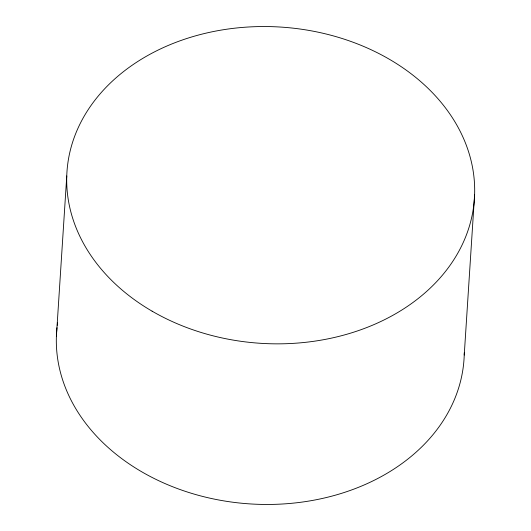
<?xml version="1.0" encoding="UTF-8"?>
<svg xmlns="http://www.w3.org/2000/svg" width="531" height="531" viewBox="0 0 531 531"><rect width="100%" height="100%" fill="white"/><g stroke="black" fill="none" stroke-linecap="round" stroke-linejoin="round"><path stroke-width="0.8" d="M56.379 336.574L66.767 175.96M464.233 355.04L474.621 194.426M464.286 352.617A204.163 158.437 3.7 0 1 250.997 503.972A204.163 158.437 3.7 0 1 56.99 327.707M57.268 325.297A204.163 158.437 3.7 0 1 57.594 322.894M152.125 311.186A204.163 158.437 3.7 0 0 473.732 205.703A204.163 158.437 3.7 0 0 186.215 38.69A204.163 158.437 3.7 0 0 152.125 311.186"/></g></svg>
